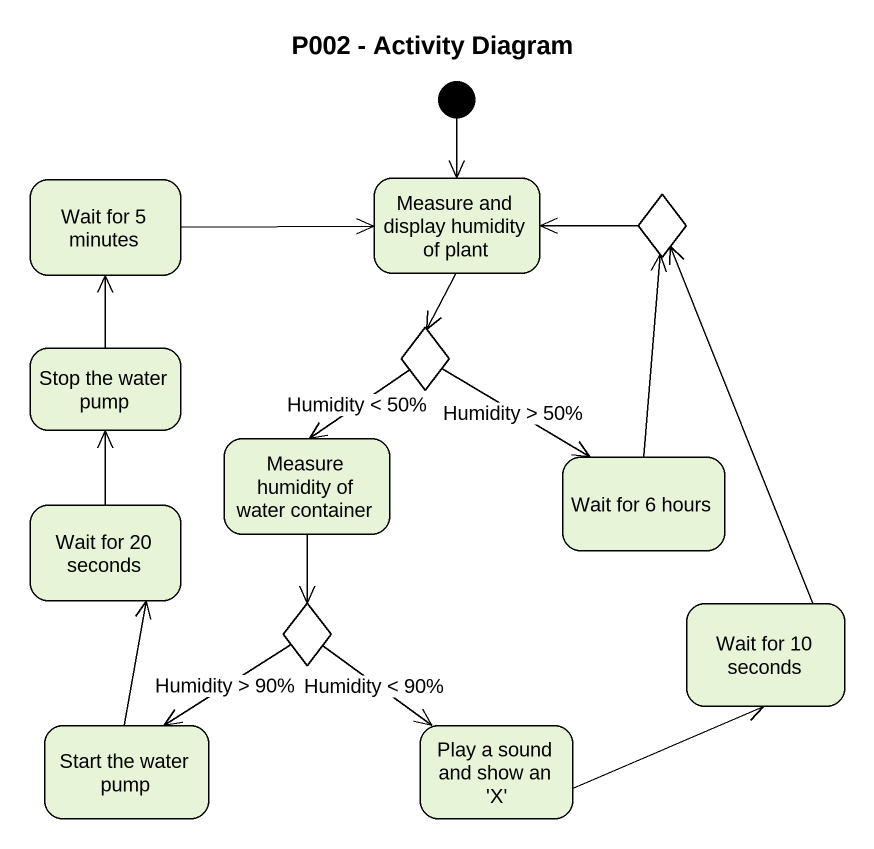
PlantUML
@startuml
title P002 - Activity Diagram
hide empty description
state "Wait for 5 minutes" as Wait_for_5_minutes
state "Measure and display humidity of plant" as Measure_and_display
state choice1 <<choice>>
state "Stop the water pump" as Stop_the_water_pump
state choice2 <<choice>>
state "Measure humidity of water container" as Measure_humidity_of_water
state "Wait for 6 hours" as Wait_for_6_hours
state "Wait for 20 seconds" as Wait_for_20_seconds
state choice3 <<choice>>
state "Wait for 10 seconds" as Wait_for_10_seconds
state "Start the water pump" as Start_the_water_pump
state "Play a sound and show an 'X'" as Play_a_sound_and_show_an_X
[*] --> Measure_and_display
Wait_for_5_minutes -right-> Measure_and_display
Measure_and_display --> choice2
choice1 -left-> Measure_and_display
Stop_the_water_pump -up-> Wait_for_5_minutes
choice2 --> Measure_humidity_of_water : Humidity < 50%
choice2 --> Wait_for_6_hours : Humidity > 50%
Measure_humidity_of_water --> choice3
Wait_for_6_hours -up-> choice1
Wait_for_20_seconds -up-> Stop_the_water_pump
choice3 --> Start_the_water_pump : Humidity > 90%
choice3 --> Play_a_sound_and_show_an_X : Humidity < 90%
Wait_for_10_seconds -up-> choice1
Start_the_water_pump -up-> Wait_for_20_seconds
Play_a_sound_and_show_an_X -right-> Wait_for_10_seconds
@enduml
